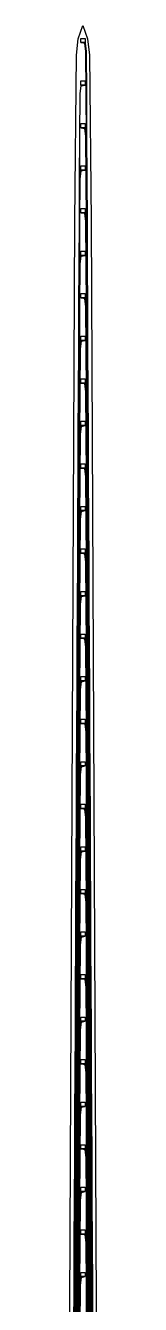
# Model space of a CAD drawing. Header units: inches. Extents: x 115980 to 170179, y 57000 to 74333.
# Drawn here: x 134229 to 134314, y 68025 to 71031 of the extents above; entities that cross this region are included whole.
import ezdxf

# ---------------------------------------------------------------- set-up
doc = ezdxf.new("R2010")
doc.units = ezdxf.units.IN
doc.header["$MEASUREMENT"] = 0
for name, color, linetype in [('metal', 221, 'Continuous'), ('nitride window', 40, 'Continuous'), ('profile', 140, 'Continuous')]:
    doc.layers.add(name, color=color, linetype=linetype)

msp = doc.modelspace()

# ---------------------------------------------------------------- linework, layer by layer
at = {"layer": 'metal'}
for points in [[(134266.2, 71000.6), (134276.2, 71000.6), (134276.2, 70990.6), (134266.2, 70990.6)], [(134276.2, 70988.6), (134275.2, 70988.6), (134266.2, 70990.6), (134276.2, 70990.6)], [(134266.2, 70900.6), (134276.2, 70900.6), (134276.2, 70890.6), (134266.2, 70890.6)], [(134266.2, 70888.6), (134267.2, 70888.6), (134276.2, 70890.6), (134266.2, 70890.6)], [(134266.2, 70800.6), (134276.2, 70800.6), (134276.2, 70790.6), (134266.2, 70790.6)], [(134266.2, 70790.6), (134275.2, 70788.6), (134276.2, 70788.6), (134276.2, 70790.6)], [(134266.2, 70700.6), (134276.2, 70700.6), (134276.2, 70690.6), (134266.2, 70690.6)], [(134276.2, 70690.6), (134267.2, 70688.6), (134266.2, 70688.6), (134266.2, 70690.6)], [(134266.2, 70600.6), (134276.2, 70600.6), (134276.2, 70590.6), (134266.2, 70590.6)], [(134276.2, 70588.6), (134275.2, 70588.6), (134266.2, 70590.6), (134276.2, 70590.6)], [(134266.2, 70500.6), (134276.2, 70500.6), (134276.2, 70490.6), (134266.2, 70490.6)], [(134266.2, 70488.6), (134267.2, 70488.6), (134276.2, 70490.6), (134266.2, 70490.6)], [(134266.2, 70400.6), (134276.2, 70400.6), (134276.2, 70390.6), (134266.2, 70390.6)], [(134276.2, 70388.6), (134275.2, 70388.6), (134266.2, 70390.6), (134276.2, 70390.6)], [(134266.2, 70300.6), (134276.2, 70300.6), (134276.2, 70290.6), (134266.2, 70290.6)], [(134266.2, 70288.6), (134267.2, 70288.6), (134276.2, 70290.6), (134266.2, 70290.6)], [(134266.2, 70200.6), (134276.2, 70200.6), (134276.2, 70190.6), (134266.2, 70190.6)], [(134276.2, 70188.6), (134275.2, 70188.6), (134266.2, 70190.6), (134276.2, 70190.6)], [(134266.2, 70100.6), (134276.2, 70100.6), (134276.2, 70090.6), (134266.2, 70090.6)], [(134266.2, 70088.6), (134267.2, 70088.6), (134276.2, 70090.6), (134266.2, 70090.6)], [(134266.2, 70000.6), (134276.2, 70000.6), (134276.2, 69990.6), (134266.2, 69990.6)], [(134276.2, 69988.6), (134275.2, 69988.6), (134266.2, 69990.6), (134276.2, 69990.6)], [(134266.2, 69900.6), (134276.2, 69900.6), (134276.2, 69890.6), (134266.2, 69890.6)], [(134266.2, 69888.6), (134267.2, 69888.6), (134276.2, 69890.6), (134266.2, 69890.6)], [(134266.2, 69800.6), (134276.2, 69800.6), (134276.2, 69790.6), (134266.2, 69790.6)], [(134276.2, 69788.6), (134275.2, 69788.6), (134266.2, 69790.6), (134276.2, 69790.6)], [(134266.2, 69700.6), (134276.2, 69700.6), (134276.2, 69690.6), (134266.2, 69690.6)], [(134266.2, 69688.6), (134267.2, 69688.6), (134276.2, 69690.6), (134266.2, 69690.6)], [(134266.2, 69600.6), (134276.2, 69600.6), (134276.2, 69590.6), (134266.2, 69590.6)], [(134276.2, 69588.6), (134275.2, 69588.6), (134266.2, 69590.6), (134276.2, 69590.6)], [(134266.2, 69500.6), (134276.2, 69500.6), (134276.2, 69490.6), (134266.2, 69490.6)], [(134266.2, 69488.6), (134267.2, 69488.6), (134276.2, 69490.6), (134266.2, 69490.6)], [(134266.2, 69400.6), (134276.2, 69400.6), (134276.2, 69390.6), (134266.2, 69390.6)], [(134276.2, 69388.6), (134275.2, 69388.6), (134266.2, 69390.6), (134276.2, 69390.6)], [(134266.2, 69300.6), (134276.2, 69300.6), (134276.2, 69290.6), (134266.2, 69290.6)], [(134266.2, 69288.6), (134267.2, 69288.6), (134276.2, 69290.6), (134266.2, 69290.6)], [(134266.2, 69200.6), (134276.2, 69200.6), (134276.2, 69190.6), (134266.2, 69190.6)], [(134276.2, 69188.6), (134275.2, 69188.6), (134266.2, 69190.6), (134276.2, 69190.6)], [(134266.2, 69100.6), (134276.2, 69100.6), (134276.2, 69090.6), (134266.2, 69090.6)], [(134266.2, 69088.6), (134267.2, 69088.6), (134276.2, 69090.6), (134266.2, 69090.6)], [(134266.2, 69000.6), (134276.2, 69000.6), (134276.2, 68990.6), (134266.2, 68990.6)], [(134276.2, 68988.6), (134275.2, 68988.6), (134266.2, 68990.6), (134276.2, 68990.6)], [(134266.2, 68900.6), (134276.2, 68900.6), (134276.2, 68890.6), (134266.2, 68890.6)], [(134266.2, 68888.6), (134267.2, 68888.6), (134276.2, 68890.6), (134266.2, 68890.6)], [(134266.2, 68800.6), (134276.2, 68800.6), (134276.2, 68790.6), (134266.2, 68790.6)], [(134276.2, 68788.6), (134275.2, 68788.6), (134266.2, 68790.6), (134276.2, 68790.6)], [(134266.2, 68700.6), (134276.2, 68700.6), (134276.2, 68690.6), (134266.2, 68690.6)], [(134266.2, 68688.6), (134267.2, 68688.6), (134276.2, 68690.6), (134266.2, 68690.6)], [(134266.2, 68600.6), (134276.2, 68600.6), (134276.2, 68590.6), (134266.2, 68590.6)], [(134276.2, 68588.6), (134275.2, 68588.6), (134266.2, 68590.6), (134276.2, 68590.6)], [(134266.2, 68500.6), (134276.2, 68500.6), (134276.2, 68490.6), (134266.2, 68490.6)], [(134266.2, 68488.6), (134267.2, 68488.6), (134276.2, 68490.6), (134266.2, 68490.6)], [(134266.2, 68400.6), (134276.2, 68400.6), (134276.2, 68390.6), (134266.2, 68390.6)], [(134276.2, 68388.6), (134275.2, 68388.6), (134266.2, 68390.6), (134276.2, 68390.6)], [(134266.2, 68300.6), (134276.2, 68300.6), (134276.2, 68290.6), (134266.2, 68290.6)], [(134266.2, 68288.6), (134267.2, 68288.6), (134276.2, 68290.6), (134266.2, 68290.6)], [(134266.2, 68200.6), (134276.2, 68200.6), (134276.2, 68190.6), (134266.2, 68190.6)], [(134276.2, 68188.6), (134275.2, 68188.6), (134266.2, 68190.6), (134276.2, 68190.6)], [(134266.2, 68100.6), (134276.2, 68100.6), (134276.2, 68090.6), (134266.2, 68090.6)], [(134266.2, 68088.6), (134267.2, 68088.6), (134276.2, 68090.6), (134266.2, 68090.6)]]:
    msp.add_lwpolyline(points, close=True, dxfattribs=at)
for points in [[(134293.2, 67970.6), (134292.7, 68070.5), (134292.2, 68170.6), (134291.7, 68270.5), (134291.2, 68370.6), (134290.7, 68470.5), (134290.2, 68570.6), (134289.7, 68670.5), (134289.2, 68770.6), (134288.7, 68870.5), (134288.2, 68970.6), (134287.7, 69070.5), (134287.2, 69170.6), (134286.7, 69270.5), (134286.2, 69370.6), (134285.7, 69470.5), (134285.2, 69570.6), (134284.7, 69670.5), (134284.2, 69770.6), (134283.7, 69870.5), (134283.2, 69970.6), (134282.7, 70070.5), (134282.2, 70170.6), (134281.7, 70270.5), (134281.2, 70370.6), (134280.7, 70470.5), (134280.2, 70570.6), (134279.7, 70670.5), (134279.2, 70770.6), (134278.7, 70870.5), (134278.2, 70970.5), (134275.2, 70988.6), (134276.2, 70988.6), (134278.7, 70970.6), (134279.2, 70870.5), (134279.7, 70770.6), (134280.2, 70670.5), (134280.7, 70570.6), (134281.2, 70470.5), (134281.7, 70370.6), (134282.2, 70270.5), (134282.7, 70170.6), (134283.2, 70070.5), (134283.7, 69970.6), (134284.2, 69870.5), (134284.7, 69770.6), (134285.2, 69670.5), (134285.7, 69570.6), (134286.2, 69470.5), (134286.7, 69370.6), (134287.2, 69270.5), (134287.7, 69170.6), (134288.2, 69070.5), (134288.7, 68970.6), (134289.2, 68870.5), (134289.7, 68770.6), (134290.2, 68670.5), (134290.7, 68570.6), (134291.2, 68470.5), (134291.7, 68370.6), (134292.2, 68270.5), (134292.7, 68170.6), (134293.2, 68070.5), (134293.7, 67970.6)], [(134249.7, 67970.5), (134250.2, 68070.6), (134250.7, 68170.5), (134251.2, 68270.6), (134251.7, 68370.5), (134252.2, 68470.6), (134252.7, 68570.5), (134253.2, 68670.6), (134253.7, 68770.5), (134254.2, 68870.6), (134254.7, 68970.5), (134255.2, 69070.6), (134255.7, 69170.5), (134256.2, 69270.6), (134256.7, 69370.5), (134257.2, 69470.6), (134257.7, 69570.5), (134258.2, 69670.6), (134258.7, 69770.5), (134259.2, 69870.6), (134259.7, 69970.5), (134260.2, 70070.6), (134260.7, 70170.5), (134261.2, 70270.6), (134261.7, 70370.5), (134262.2, 70470.6), (134262.7, 70570.5), (134263.2, 70670.6), (134263.7, 70770.5), (134264.2, 70870.5), (134267.2, 70888.6), (134266.2, 70888.6), (134263.7, 70870.6), (134263.2, 70770.5), (134262.7, 70670.6), (134262.2, 70570.5), (134261.7, 70470.6), (134261.2, 70370.5), (134260.7, 70270.6), (134260.2, 70170.5), (134259.7, 70070.6), (134259.2, 69970.5), (134258.7, 69870.6), (134258.2, 69770.5), (134257.7, 69670.6), (134257.2, 69570.5), (134256.7, 69470.6), (134256.2, 69370.5), (134255.7, 69270.6), (134255.2, 69170.5), (134254.7, 69070.6), (134254.2, 68970.5), (134253.7, 68870.6), (134253.2, 68770.5), (134252.7, 68670.6), (134252.2, 68570.5), (134251.7, 68470.6), (134251.2, 68370.5), (134250.7, 68270.6), (134250.2, 68170.5), (134249.7, 68070.6), (134249.2, 67970.5)], [(134292.2, 67970.6), (134291.7, 68070.5), (134291.2, 68170.6), (134290.7, 68270.5), (134290.2, 68370.6), (134289.7, 68470.5), (134289.2, 68570.6), (134288.7, 68670.5), (134288.2, 68770.6), (134287.7, 68870.5), (134287.2, 68970.6), (134286.7, 69070.5), (134286.2, 69170.6), (134285.7, 69270.5), (134285.2, 69370.6), (134284.7, 69470.5), (134284.2, 69570.6), (134283.7, 69670.5), (134283.2, 69770.6), (134282.7, 69870.5), (134282.2, 69970.6), (134281.7, 70070.5), (134281.2, 70170.6), (134280.7, 70270.5), (134280.2, 70370.6), (134279.7, 70470.5), (134279.2, 70570.6), (134278.7, 70670.5), (134278.2, 70770.5), (134275.2, 70788.6), (134276.2, 70788.6), (134278.7, 70770.6), (134279.2, 70670.5), (134279.7, 70570.6), (134280.2, 70470.5), (134280.7, 70370.6), (134281.2, 70270.5), (134281.7, 70170.6), (134282.2, 70070.5), (134282.7, 69970.6), (134283.2, 69870.5), (134283.7, 69770.6), (134284.2, 69670.5), (134284.7, 69570.6), (134285.2, 69470.5), (134285.7, 69370.6), (134286.2, 69270.5), (134286.7, 69170.6), (134287.2, 69070.5), (134287.7, 68970.6), (134288.2, 68870.5), (134288.7, 68770.6), (134289.2, 68670.5), (134289.7, 68570.6), (134290.2, 68470.5), (134290.7, 68370.6), (134291.2, 68270.5), (134291.7, 68170.6), (134292.2, 68070.5), (134292.7, 67970.6)], [(134250.7, 67970.5), (134251.2, 68070.6), (134251.7, 68170.5), (134252.2, 68270.6), (134252.7, 68370.5), (134253.2, 68470.6), (134253.7, 68570.5), (134254.2, 68670.6), (134254.7, 68770.5), (134255.2, 68870.6), (134255.7, 68970.5), (134256.2, 69070.6), (134256.7, 69170.5), (134257.2, 69270.6), (134257.7, 69370.5), (134258.2, 69470.6), (134258.7, 69570.5), (134259.2, 69670.6), (134259.7, 69770.5), (134260.2, 69870.6), (134260.7, 69970.5), (134261.2, 70070.6), (134261.7, 70170.5), (134262.2, 70270.6), (134262.7, 70370.5), (134263.2, 70470.6), (134263.7, 70570.5), (134264.2, 70670.5), (134267.2, 70688.6), (134266.2, 70688.6), (134263.7, 70670.6), (134263.2, 70570.5), (134262.7, 70470.6), (134262.2, 70370.5), (134261.7, 70270.6), (134261.2, 70170.5), (134260.7, 70070.6), (134260.2, 69970.5), (134259.7, 69870.6), (134259.2, 69770.5), (134258.7, 69670.6), (134258.2, 69570.5), (134257.7, 69470.6), (134257.2, 69370.5), (134256.7, 69270.6), (134256.2, 69170.5), (134255.7, 69070.6), (134255.2, 68970.5), (134254.7, 68870.6), (134254.2, 68770.5), (134253.7, 68670.6), (134253.2, 68570.5), (134252.7, 68470.6), (134252.2, 68370.5), (134251.7, 68270.6), (134251.2, 68170.5), (134250.7, 68070.6), (134250.2, 67970.5)], [(134291.2, 67970.6), (134290.7, 68070.5), (134290.2, 68170.6), (134289.7, 68270.5), (134289.2, 68370.6), (134288.7, 68470.5), (134288.2, 68570.6), (134287.7, 68670.5), (134287.2, 68770.6), (134286.7, 68870.5), (134286.2, 68970.6), (134285.7, 69070.5), (134285.2, 69170.6), (134284.7, 69270.5), (134284.2, 69370.6), (134283.7, 69470.5), (134283.2, 69570.6), (134282.7, 69670.5), (134282.2, 69770.6), (134281.7, 69870.5), (134281.2, 69970.6), (134280.7, 70070.5), (134280.2, 70170.6), (134279.7, 70270.5), (134279.2, 70370.6), (134278.7, 70470.5), (134278.2, 70570.5), (134275.2, 70588.6), (134276.2, 70588.6), (134278.7, 70570.6), (134279.2, 70470.5), (134279.2, 70470.5), (134279.7, 70370.6), (134280.2, 70270.5), (134280.7, 70170.6), (134281.2, 70070.5), (134281.7, 69970.6), (134282.2, 69870.5), (134282.7, 69770.6), (134283.2, 69670.5), (134283.7, 69570.6), (134284.2, 69470.5), (134284.7, 69370.6), (134285.2, 69270.5), (134285.7, 69170.6), (134286.2, 69070.5), (134286.7, 68970.6), (134287.2, 68870.5), (134287.7, 68770.6), (134288.2, 68670.5), (134288.7, 68570.6), (134289.2, 68470.5), (134289.7, 68370.6), (134290.2, 68270.5), (134290.7, 68170.6), (134291.2, 68070.5), (134291.7, 67970.6)], [(134251.7, 67970.5), (134252.2, 68070.6), (134252.7, 68170.5), (134253.2, 68270.6), (134253.7, 68370.5), (134254.2, 68470.6), (134254.7, 68570.5), (134255.2, 68670.6), (134255.7, 68770.5), (134256.2, 68870.6), (134256.7, 68970.5), (134257.2, 69070.6), (134257.7, 69170.5), (134258.2, 69270.6), (134258.7, 69370.5), (134259.2, 69470.6), (134259.7, 69570.5), (134260.2, 69670.6), (134260.7, 69770.5), (134261.2, 69870.6), (134261.7, 69970.5), (134262.2, 70070.6), (134262.7, 70170.5), (134262.7, 70170.5), (134263.2, 70270.6), (134263.7, 70370.5), (134264.2, 70470.5), (134267.2, 70488.6), (134266.2, 70488.6), (134263.7, 70470.6), (134263.2, 70370.5), (134262.7, 70270.6), (134262.2, 70170.5), (134261.7, 70070.6), (134261.2, 69970.5), (134260.7, 69870.6), (134260.2, 69770.5), (134259.7, 69670.6), (134259.2, 69570.5), (134258.7, 69470.6), (134258.2, 69370.5), (134257.7, 69270.6), (134257.2, 69170.5), (134256.7, 69070.6), (134256.2, 68970.5), (134255.7, 68870.6), (134255.2, 68770.5), (134254.7, 68670.6), (134254.2, 68570.5), (134253.7, 68470.6), (134253.2, 68370.5), (134252.7, 68270.6), (134252.2, 68170.5), (134251.7, 68070.6), (134251.2, 67970.5)], [(134290.2, 67970.6), (134289.7, 68070.5), (134289.2, 68170.6), (134288.7, 68270.5), (134288.2, 68370.6), (134287.7, 68470.5), (134287.2, 68570.6), (134286.7, 68670.5), (134286.2, 68770.6), (134285.7, 68870.5), (134285.2, 68970.6), (134284.7, 69070.5), (134284.2, 69170.6), (134283.7, 69270.5), (134283.2, 69370.6), (134282.7, 69470.5), (134282.2, 69570.6), (134281.7, 69670.5), (134281.2, 69770.6), (134280.7, 69870.5), (134280.2, 69970.6), (134279.7, 70070.5), (134279.2, 70170.6), (134278.7, 70270.5), (134278.2, 70370.5), (134275.2, 70388.6), (134276.2, 70388.6), (134278.7, 70370.6), (134279.2, 70270.5), (134279.2, 70270.5), (134279.7, 70170.6), (134280.2, 70070.5), (134280.7, 69970.6), (134281.2, 69870.5), (134281.7, 69770.6), (134282.2, 69670.5), (134282.7, 69570.6), (134283.2, 69470.5), (134283.7, 69370.6), (134284.2, 69270.5), (134284.7, 69170.6), (134285.2, 69070.5), (134285.7, 68970.6), (134286.2, 68870.5), (134286.7, 68770.6), (134287.2, 68670.5), (134287.7, 68570.6), (134288.2, 68470.5), (134288.7, 68370.6), (134289.2, 68270.5), (134289.7, 68170.6), (134290.2, 68070.5), (134290.7, 67970.6)], [(134252.2, 67970.5), (134252.7, 68070.6), (134253.2, 68170.5), (134253.7, 68270.6), (134254.2, 68370.5), (134254.7, 68470.6), (134255.2, 68570.5), (134255.7, 68670.6), (134256.2, 68770.5), (134256.7, 68870.6), (134257.2, 68970.5), (134257.7, 69070.6), (134258.2, 69170.5), (134258.7, 69270.6), (134259.2, 69370.5), (134259.7, 69470.6), (134260.2, 69570.5), (134260.7, 69670.6), (134261.2, 69770.5), (134261.7, 69870.6), (134262.2, 69970.5), (134262.7, 70070.6), (134263.2, 70170.5), (134263.7, 70270.6), (134266.2, 70288.6), (134267.2, 70288.6), (134264.2, 70270.5), (134263.7, 70170.5), (134263.7, 70170.5), (134263.2, 70070.6), (134262.7, 69970.5), (134262.2, 69870.6), (134261.7, 69770.5), (134261.2, 69670.6), (134260.7, 69570.5), (134260.2, 69470.6), (134259.7, 69370.5), (134259.2, 69270.6), (134258.7, 69170.5), (134258.2, 69070.6), (134257.7, 68970.5), (134257.2, 68870.6), (134256.7, 68770.5), (134256.2, 68670.6), (134255.7, 68570.5), (134255.2, 68470.6), (134254.7, 68370.5), (134254.2, 68270.6), (134253.7, 68170.5), (134253.2, 68070.6), (134252.7, 67970.5)], [(134289.2, 67970.6), (134288.7, 68070.5), (134288.2, 68170.6), (134287.7, 68270.5), (134287.2, 68370.6), (134286.7, 68470.5), (134286.2, 68570.6), (134285.7, 68670.5), (134285.2, 68770.6), (134284.7, 68870.5), (134284.2, 68970.6), (134283.7, 69070.5), (134283.2, 69170.6), (134282.7, 69270.5), (134282.2, 69370.6), (134281.7, 69470.5), (134281.2, 69570.6), (134280.7, 69670.5), (134280.2, 69770.6), (134279.7, 69870.5), (134279.2, 69970.6), (134278.7, 70070.5), (134278.2, 70170.5), (134275.2, 70188.6), (134276.2, 70188.6), (134278.7, 70170.6), (134279.2, 70070.5), (134279.2, 70070.5), (134279.7, 69970.6), (134280.2, 69870.5), (134280.7, 69770.6), (134281.2, 69670.5), (134281.7, 69570.6), (134282.2, 69470.5), (134282.7, 69370.6), (134283.2, 69270.5), (134283.7, 69170.6), (134284.2, 69070.5), (134284.7, 68970.6), (134285.2, 68870.5), (134285.7, 68770.6), (134286.2, 68670.5), (134286.7, 68570.6), (134287.2, 68470.5), (134287.7, 68370.6), (134288.2, 68270.5), (134288.7, 68170.6), (134289.2, 68070.5), (134289.7, 67970.6)], [(134253.2, 67970.5), (134253.7, 68070.6), (134254.2, 68170.5), (134254.7, 68270.6), (134255.2, 68370.5), (134255.7, 68470.6), (134256.2, 68570.5), (134256.7, 68670.6), (134257.2, 68770.5), (134257.7, 68870.6), (134258.2, 68970.5), (134258.7, 69070.6), (134259.2, 69170.5), (134259.7, 69270.6), (134260.2, 69370.5), (134260.7, 69470.6), (134261.2, 69570.5), (134261.7, 69670.6), (134262.2, 69770.5), (134262.7, 69870.6), (134263.2, 69970.5), (134263.2, 69970.5), (134263.7, 70070.6), (134266.2, 70088.6), (134267.2, 70088.6), (134264.2, 70070.5), (134263.7, 69970.5), (134263.2, 69870.6), (134262.7, 69770.5), (134262.2, 69670.6), (134261.7, 69570.5), (134261.2, 69470.6), (134260.7, 69370.5), (134260.2, 69270.6), (134259.7, 69170.5), (134259.2, 69070.6), (134258.7, 68970.5), (134258.2, 68870.6), (134257.7, 68770.5), (134257.2, 68670.6), (134256.7, 68570.5), (134256.2, 68470.6), (134255.7, 68370.5), (134255.2, 68270.6), (134254.7, 68170.5), (134254.2, 68070.6), (134253.7, 67970.5)], [(134288.2, 67970.6), (134287.7, 68070.5), (134287.2, 68170.6), (134286.7, 68270.5), (134286.2, 68370.6), (134285.7, 68470.5), (134285.2, 68570.6), (134284.7, 68670.5), (134284.2, 68770.6), (134283.7, 68870.5), (134283.2, 68970.6), (134282.7, 69070.5), (134282.2, 69170.6), (134281.7, 69270.5), (134281.2, 69370.6), (134280.7, 69470.5), (134280.2, 69570.6), (134279.7, 69670.5), (134279.2, 69770.6), (134278.7, 69870.5), (134278.2, 69970.5), (134275.2, 69988.6), (134276.2, 69988.6), (134278.7, 69970.6), (134279.2, 69870.5), (134279.2, 69870.5), (134279.7, 69770.6), (134280.2, 69670.5), (134280.7, 69570.6), (134281.2, 69470.5), (134281.7, 69370.6), (134282.2, 69270.5), (134282.7, 69170.6), (134283.2, 69070.5), (134283.7, 68970.6), (134284.2, 68870.5), (134284.7, 68770.6), (134285.2, 68670.5), (134285.7, 68570.6), (134286.2, 68470.5), (134286.7, 68370.6), (134287.2, 68270.5), (134287.7, 68170.6), (134288.2, 68070.5), (134288.7, 67970.6)], [(134254.2, 67970.5), (134254.7, 68070.6), (134255.2, 68170.5), (134255.7, 68270.6), (134256.2, 68370.5), (134256.7, 68470.6), (134257.2, 68570.5), (134257.7, 68670.6), (134258.2, 68770.5), (134258.7, 68870.6), (134259.2, 68970.5), (134259.7, 69070.6), (134260.2, 69170.5), (134260.7, 69270.6), (134261.2, 69370.5), (134261.7, 69470.6), (134262.2, 69570.5), (134262.7, 69670.6), (134263.2, 69770.5), (134263.2, 69770.5), (134263.7, 69870.6), (134266.2, 69888.6), (134267.2, 69888.6), (134264.2, 69870.5), (134263.7, 69770.5), (134263.2, 69670.6), (134262.7, 69570.5), (134262.2, 69470.6), (134261.7, 69370.5), (134261.2, 69270.6), (134260.7, 69170.5), (134260.2, 69070.6), (134259.7, 68970.5), (134259.2, 68870.6), (134258.7, 68770.5), (134258.2, 68670.6), (134257.7, 68570.5), (134257.2, 68470.6), (134256.7, 68370.5), (134256.2, 68270.6), (134255.7, 68170.5), (134255.2, 68070.6), (134254.7, 67970.5)], [(134287.2, 67970.6), (134286.7, 68070.5), (134286.2, 68170.6), (134285.7, 68270.5), (134285.2, 68370.6), (134284.7, 68470.5), (134284.2, 68570.6), (134283.7, 68670.5), (134283.2, 68770.6), (134282.7, 68870.5), (134282.2, 68970.6), (134281.7, 69070.5), (134281.2, 69170.6), (134280.7, 69270.5), (134280.2, 69370.6), (134279.7, 69470.5), (134279.2, 69570.6), (134278.7, 69670.5), (134278.2, 69770.5), (134275.2, 69788.6), (134276.2, 69788.6), (134278.7, 69770.6), (134279.2, 69670.5), (134279.2, 69670.5), (134279.7, 69570.6), (134280.2, 69470.5), (134280.7, 69370.6), (134281.2, 69270.5), (134281.7, 69170.6), (134282.2, 69070.5), (134282.7, 68970.6), (134283.2, 68870.5), (134283.7, 68770.6), (134284.2, 68670.5), (134284.7, 68570.6), (134285.2, 68470.5), (134285.7, 68370.6), (134286.2, 68270.5), (134286.7, 68170.6), (134287.2, 68070.5), (134287.7, 67970.6)], [(134255.2, 67970.5), (134255.7, 68070.6), (134256.2, 68170.5), (134256.7, 68270.6), (134257.2, 68370.5), (134257.7, 68470.6), (134258.2, 68570.5), (134258.7, 68670.6), (134259.2, 68770.5), (134259.7, 68870.6), (134260.2, 68970.5), (134260.7, 69070.6), (134261.2, 69170.5), (134261.7, 69270.6), (134262.2, 69370.5), (134262.7, 69470.6), (134263.2, 69570.5), (134263.2, 69570.5), (134263.7, 69670.6), (134266.2, 69688.6), (134267.2, 69688.6), (134264.2, 69670.5), (134263.7, 69570.5), (134263.2, 69470.6), (134262.7, 69370.5), (134262.2, 69270.6), (134261.7, 69170.5), (134261.2, 69070.6), (134260.7, 68970.5), (134260.2, 68870.6), (134259.7, 68770.5), (134259.2, 68670.6), (134258.7, 68570.5), (134258.2, 68470.6), (134257.7, 68370.5), (134257.2, 68270.6), (134256.7, 68170.5), (134256.2, 68070.6), (134255.7, 67970.5)], [(134286.2, 67970.6), (134285.7, 68070.5), (134285.2, 68170.6), (134284.7, 68270.5), (134284.2, 68370.6), (134283.7, 68470.5), (134283.2, 68570.6), (134282.7, 68670.5), (134282.2, 68770.6), (134281.7, 68870.5), (134281.2, 68970.6), (134280.7, 69070.5), (134280.2, 69170.6), (134279.7, 69270.5), (134279.2, 69370.6), (134278.7, 69470.5), (134278.2, 69570.5), (134275.2, 69588.6), (134276.2, 69588.6), (134278.7, 69570.6), (134279.2, 69470.5), (134279.2, 69470.5), (134279.7, 69370.6), (134280.2, 69270.5), (134280.7, 69170.6), (134281.2, 69070.5), (134281.7, 68970.6), (134282.2, 68870.5), (134282.7, 68770.6), (134283.2, 68670.5), (134283.7, 68570.6), (134284.2, 68470.5), (134284.7, 68370.6), (134285.2, 68270.5), (134285.7, 68170.6), (134286.2, 68070.5), (134286.7, 67970.6)], [(134256.2, 67970.5), (134256.7, 68070.6), (134257.2, 68170.5), (134257.7, 68270.6), (134258.2, 68370.5), (134258.7, 68470.6), (134259.2, 68570.5), (134259.7, 68670.6), (134260.2, 68770.5), (134260.7, 68870.6), (134261.2, 68970.5), (134261.7, 69070.6), (134262.2, 69170.5), (134262.7, 69270.6), (134263.2, 69370.5), (134263.2, 69370.5), (134263.7, 69470.6), (134266.2, 69488.6), (134267.2, 69488.6), (134264.2, 69470.5), (134263.7, 69370.5), (134263.2, 69270.6), (134262.7, 69170.5), (134262.2, 69070.6), (134261.7, 68970.5), (134261.2, 68870.6), (134260.7, 68770.5), (134260.2, 68670.6), (134259.7, 68570.5), (134259.2, 68470.6), (134258.7, 68370.5), (134258.2, 68270.6), (134257.7, 68170.5), (134257.2, 68070.6), (134256.7, 67970.5)], [(134285.7, 67970.6), (134285.2, 68070.5), (134284.7, 68170.6), (134284.2, 68270.5), (134283.7, 68370.6), (134283.2, 68470.5), (134282.7, 68570.6), (134282.2, 68670.5), (134281.7, 68770.6), (134281.2, 68870.5), (134280.7, 68970.6), (134280.2, 69070.5), (134279.7, 69170.6), (134279.2, 69270.5), (134279.2, 69270.5), (134278.7, 69370.6), (134276.2, 69388.6), (134275.2, 69388.6), (134278.2, 69370.5), (134278.7, 69270.5), (134279.2, 69170.6), (134279.7, 69070.5), (134280.2, 68970.6), (134280.7, 68870.5), (134281.2, 68770.6), (134281.7, 68670.5), (134282.2, 68570.6), (134282.7, 68470.5), (134283.2, 68370.6), (134283.7, 68270.5), (134284.2, 68170.6), (134284.7, 68070.5), (134285.2, 67970.6)], [(134257.2, 67970.5), (134257.7, 68070.6), (134258.2, 68170.5), (134258.7, 68270.6), (134259.2, 68370.5), (134259.7, 68470.6), (134260.2, 68570.5), (134260.7, 68670.6), (134261.2, 68770.5), (134261.7, 68870.6), (134262.2, 68970.5), (134262.7, 69070.6), (134263.2, 69170.5), (134263.2, 69170.5), (134263.7, 69270.6), (134266.2, 69288.6), (134267.2, 69288.6), (134264.2, 69270.5), (134263.7, 69170.5), (134263.2, 69070.6), (134262.7, 68970.5), (134262.2, 68870.6), (134261.7, 68770.5), (134261.2, 68670.6), (134260.7, 68570.5), (134260.2, 68470.6), (134259.7, 68370.5), (134259.2, 68270.6), (134258.7, 68170.5), (134258.2, 68070.6), (134257.7, 67970.5)], [(134284.2, 67970.6), (134283.7, 68070.5), (134283.2, 68170.6), (134282.7, 68270.5), (134282.2, 68370.6), (134281.7, 68470.5), (134281.2, 68570.6), (134280.7, 68670.5), (134280.2, 68770.6), (134279.7, 68870.5), (134279.2, 68970.6), (134278.7, 69070.5), (134278.2, 69170.5), (134275.2, 69188.6), (134276.2, 69188.6), (134278.7, 69170.6), (134279.2, 69070.5), (134279.2, 69070.5), (134279.7, 68970.6), (134280.2, 68870.5), (134280.7, 68770.6), (134281.2, 68670.5), (134281.7, 68570.6), (134282.2, 68470.5), (134282.7, 68370.6), (134283.2, 68270.5), (134283.7, 68170.6), (134284.2, 68070.5), (134284.7, 67970.6)], [(134258.2, 67970.5), (134258.7, 68070.6), (134259.2, 68170.5), (134259.7, 68270.6), (134260.2, 68370.5), (134260.7, 68470.6), (134261.2, 68570.5), (134261.7, 68670.6), (134262.2, 68770.5), (134262.7, 68870.6), (134263.2, 68970.5), (134263.2, 68970.5), (134263.7, 69070.6), (134266.2, 69088.6), (134267.2, 69088.6), (134264.2, 69070.5), (134263.7, 68970.5), (134263.2, 68870.6), (134262.7, 68770.5), (134262.2, 68670.6), (134261.7, 68570.5), (134261.2, 68470.6), (134260.7, 68370.5), (134260.2, 68270.6), (134259.7, 68170.5), (134259.2, 68070.6), (134258.7, 67970.5)], [(134283.7, 67970.6), (134283.2, 68070.5), (134282.7, 68170.6), (134282.2, 68270.5), (134281.7, 68370.6), (134281.2, 68470.5), (134280.7, 68570.6), (134280.2, 68670.5), (134279.7, 68770.6), (134279.2, 68870.5), (134279.2, 68870.5), (134278.7, 68970.6), (134276.2, 68988.6), (134275.2, 68988.6), (134278.2, 68970.5), (134278.7, 68870.5), (134279.2, 68770.6), (134279.7, 68670.5), (134280.2, 68570.6), (134280.7, 68470.5), (134281.2, 68370.6), (134281.7, 68270.5), (134282.2, 68170.6), (134282.7, 68070.5), (134283.2, 67970.6)], [(134259.2, 67970.5), (134259.7, 68070.6), (134260.2, 68170.5), (134260.7, 68270.6), (134261.2, 68370.5), (134261.7, 68470.6), (134262.2, 68570.5), (134262.7, 68670.6), (134263.2, 68770.5), (134263.2, 68770.5), (134263.7, 68870.6), (134266.2, 68888.6), (134267.2, 68888.6), (134264.2, 68870.5), (134263.7, 68770.5), (134263.2, 68670.6), (134262.7, 68570.5), (134262.2, 68470.6), (134261.7, 68370.5), (134261.2, 68270.6), (134260.7, 68170.5), (134260.2, 68070.6), (134259.7, 67970.5)], [(134282.7, 67970.6), (134282.2, 68070.5), (134281.7, 68170.6), (134281.2, 68270.5), (134280.7, 68370.6), (134280.2, 68470.5), (134279.7, 68570.6), (134279.2, 68670.5), (134279.2, 68670.5), (134278.7, 68770.6), (134276.2, 68788.6), (134275.2, 68788.6), (134278.2, 68770.5), (134278.7, 68670.5), (134279.2, 68570.6), (134279.7, 68470.5), (134280.2, 68370.6), (134280.7, 68270.5), (134281.2, 68170.6), (134281.7, 68070.5), (134282.2, 67970.6)], [(134260.2, 67970.5), (134260.7, 68070.6), (134261.2, 68170.5), (134261.7, 68270.6), (134262.2, 68370.5), (134262.7, 68470.6), (134263.2, 68570.5), (134263.2, 68570.5), (134263.7, 68670.6), (134266.2, 68688.6), (134267.2, 68688.6), (134264.2, 68670.5), (134263.7, 68570.5), (134263.2, 68470.6), (134262.7, 68370.5), (134262.2, 68270.6), (134261.7, 68170.5), (134261.2, 68070.6), (134260.7, 67970.5)], [(134281.7, 67970.6), (134281.2, 68070.5), (134280.7, 68170.6), (134280.2, 68270.5), (134279.7, 68370.6), (134279.2, 68470.5), (134279.2, 68470.5), (134278.7, 68570.6), (134276.2, 68588.6), (134275.2, 68588.6), (134278.2, 68570.5), (134278.7, 68470.5), (134279.2, 68370.6), (134279.7, 68270.5), (134280.2, 68170.6), (134280.7, 68070.5), (134281.2, 67970.6)], [(134261.2, 67970.5), (134261.7, 68070.6), (134262.2, 68170.5), (134262.7, 68270.6), (134263.2, 68370.5), (134263.2, 68370.5), (134263.7, 68470.6), (134266.2, 68488.6), (134267.2, 68488.6), (134264.2, 68470.5), (134263.7, 68370.5), (134263.2, 68270.6), (134262.7, 68170.5), (134262.2, 68070.6), (134261.7, 67970.5)], [(134280.7, 67970.6), (134280.2, 68070.5), (134279.7, 68170.6), (134279.2, 68270.5), (134279.2, 68270.5), (134278.7, 68370.6), (134276.2, 68388.6), (134275.2, 68388.6), (134278.2, 68370.5), (134278.7, 68270.5), (134279.2, 68170.6), (134279.7, 68070.5), (134280.2, 67970.6)], [(134262.2, 67970.5), (134262.7, 68070.6), (134263.2, 68170.5), (134263.2, 68170.5), (134263.7, 68270.6), (134266.2, 68288.6), (134267.2, 68288.6), (134264.2, 68270.5), (134263.7, 68170.5), (134263.2, 68070.6), (134262.7, 67970.5)], [(134279.7, 67970.6), (134279.2, 68070.5), (134279.2, 68070.5), (134278.7, 68170.6), (134276.2, 68188.6), (134275.2, 68188.6), (134278.2, 68170.5), (134278.7, 68070.5), (134279.2, 67970.6)], [(134263.2, 67970.5), (134263.7, 68070.6), (134266.2, 68088.6), (134267.2, 68088.6), (134264.2, 68070.5), (134263.7, 67970.5)]]:
    msp.add_lwpolyline(points, dxfattribs=at)
at = {"layer": 'nitride window'}
for points in [[(134266.2, 71000.6), (134276.2, 71000.6), (134276.2, 70990.6), (134266.2, 70990.6)], [(134266.2, 70900.6), (134276.2, 70900.6), (134276.2, 70890.6), (134266.2, 70890.6)], [(134266.2, 70800.6), (134276.2, 70800.6), (134276.2, 70790.6), (134266.2, 70790.6)], [(134266.2, 70700.6), (134276.2, 70700.6), (134276.2, 70690.6), (134266.2, 70690.6)], [(134266.2, 70600.6), (134276.2, 70600.6), (134276.2, 70590.6), (134266.2, 70590.6)], [(134266.2, 70500.6), (134276.2, 70500.6), (134276.2, 70490.6), (134266.2, 70490.6)], [(134266.2, 70400.6), (134276.2, 70400.6), (134276.2, 70390.6), (134266.2, 70390.6)], [(134266.2, 70300.6), (134276.2, 70300.6), (134276.2, 70290.6), (134266.2, 70290.6)], [(134266.2, 70200.6), (134276.2, 70200.6), (134276.2, 70190.6), (134266.2, 70190.6)], [(134266.2, 70100.6), (134276.2, 70100.6), (134276.2, 70090.6), (134266.2, 70090.6)], [(134266.2, 70000.6), (134276.2, 70000.6), (134276.2, 69990.6), (134266.2, 69990.6)], [(134266.2, 69900.6), (134276.2, 69900.6), (134276.2, 69890.6), (134266.2, 69890.6)], [(134266.2, 69800.6), (134276.2, 69800.6), (134276.2, 69790.6), (134266.2, 69790.6)], [(134266.2, 69700.6), (134276.2, 69700.6), (134276.2, 69690.6), (134266.2, 69690.6)], [(134266.2, 69600.6), (134276.2, 69600.6), (134276.2, 69590.6), (134266.2, 69590.6)], [(134266.2, 69500.6), (134276.2, 69500.6), (134276.2, 69490.6), (134266.2, 69490.6)], [(134266.2, 69400.6), (134276.2, 69400.6), (134276.2, 69390.6), (134266.2, 69390.6)], [(134266.2, 69300.6), (134276.2, 69300.6), (134276.2, 69290.6), (134266.2, 69290.6)], [(134266.2, 69200.6), (134276.2, 69200.6), (134276.2, 69190.6), (134266.2, 69190.6)], [(134266.2, 69100.6), (134276.2, 69100.6), (134276.2, 69090.6), (134266.2, 69090.6)], [(134266.2, 69000.6), (134276.2, 69000.6), (134276.2, 68990.6), (134266.2, 68990.6)], [(134266.2, 68900.6), (134276.2, 68900.6), (134276.2, 68890.6), (134266.2, 68890.6)], [(134266.2, 68800.6), (134276.2, 68800.6), (134276.2, 68790.6), (134266.2, 68790.6)], [(134266.2, 68700.6), (134276.2, 68700.6), (134276.2, 68690.6), (134266.2, 68690.6)], [(134266.2, 68600.6), (134276.2, 68600.6), (134276.2, 68590.6), (134266.2, 68590.6)], [(134266.2, 68500.6), (134276.2, 68500.6), (134276.2, 68490.6), (134266.2, 68490.6)], [(134266.2, 68400.6), (134276.2, 68400.6), (134276.2, 68390.6), (134266.2, 68390.6)], [(134266.2, 68300.6), (134276.2, 68300.6), (134276.2, 68290.6), (134266.2, 68290.6)], [(134266.2, 68200.6), (134276.2, 68200.6), (134276.2, 68190.6), (134266.2, 68190.6)], [(134266.2, 68100.6), (134276.2, 68100.6), (134276.2, 68090.6), (134266.2, 68090.6)]]:
    msp.add_lwpolyline(points, close=True, dxfattribs=at)
at = {"layer": 'profile'}
msp.add_lwpolyline([(134271.2, 71030.6), (134282.2, 70999.6), (134286.7, 70960.7), (134290.7, 70570.7), (134313.7, 65470.6), (134313.7, 64170.5), (134228.7, 64170.5), (134228.7, 65470.7), (134251.7, 70570.6), (134255.7, 70960.7), (134260.2, 70999.6)], close=True, dxfattribs=at)

doc.saveas('drawing.dxf')
